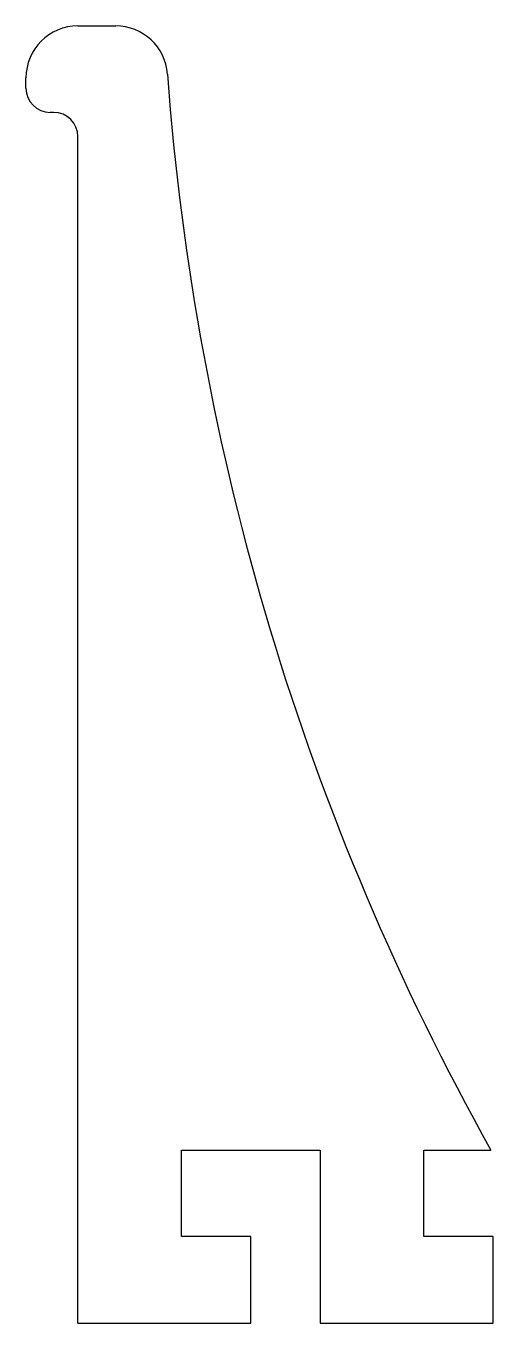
# Model space of a CAD drawing. Header units: millimetres. Extents: x -3 to 24, y 0 to 75.
import ezdxf

# ---------------------------------------------------------------- set-up
doc = ezdxf.new("R2010")
doc.units = ezdxf.units.MM
doc.layers.add('Shape2DView', color=7, linetype='CONTINUOUS')

msp = doc.modelspace()

# ---------------------------------------------------------------- linework, layer by layer
at = {"layer": 'Shape2DView'}
for p, q in [((0, 75), (2.187, 75)), ((-3, 71.4), (-3, 72)), ((-1.4, 70), (-1.6, 70)), ((0, 0), (0, 68.6)), ((6, 5), (6, 10)), ((6, 10), (14, 10)), ((14, 10), (14, 0)), ((20, 10), (23.878, 10)), ((20, 5), (20, 10)), ((10, 5), (6, 5)), ((10, 0), (10, 5)), ((24, 5), (20, 5)), ((24, 0), (24, 5)), ((0, 0), (10, 0)), ((14, 0), (24, 0))]:
    msp.add_line(p, q, dxfattribs=at)
for centre, radius, start, end in [((0, 72), 3, 90, 180), ((2.187, 72), 3, 4.21955, 90), ((154.773, 83.258), 150, -175.78045, -150.76562), ((-1.6, 71.4), 1.4, 180, -90), ((-1.4, 68.6), 1.4, 0, 90)]:
    msp.add_arc(centre, radius, start, end, dxfattribs=at)

doc.saveas('drawing.dxf')
